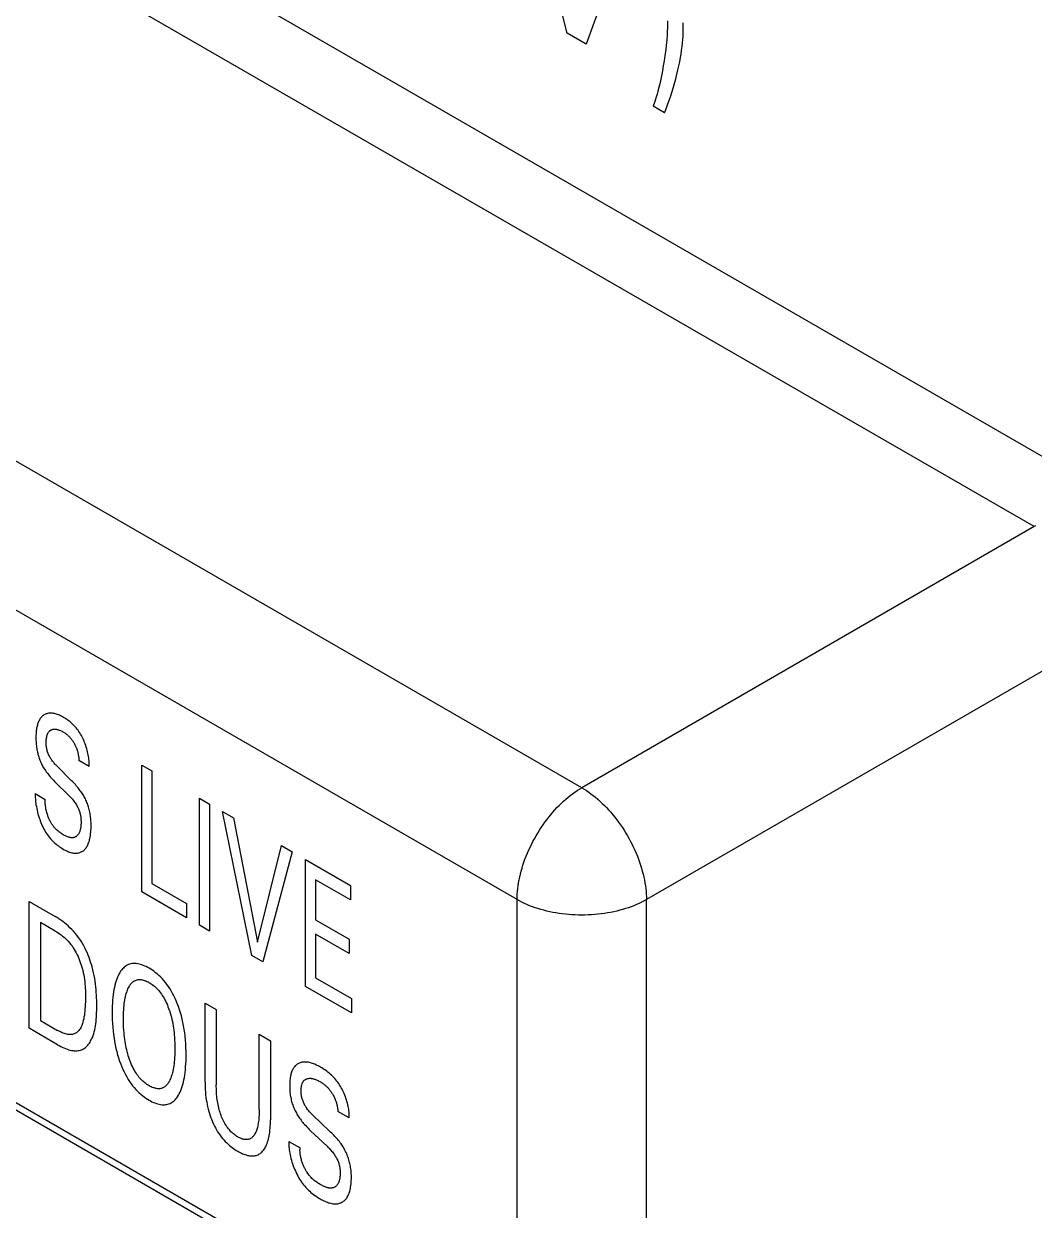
# Model space of a CAD drawing. Extents: x 0 to 420, y 0 to 297.
# Drawn here: x 221.53 to 232.58, y 146.49 to 159.48 of the extents above; entities that cross this region are included whole.
import ezdxf

# ---------------------------------------------------------------- set-up
doc = ezdxf.new("R2010")
doc.units = 0
doc.header["$LTSCALE"] = 23.1
doc.layers.add('40000_ISO', color=7, linetype='CONTINUOUS')

msp = doc.modelspace()

# ---------------------------------------------------------------- linework, layer by layer
at = {"layer": '40000_ISO', "color": 7, "linetype": 'CONTINUOUS'}
for p, q in [((232.933, 154.587), (158.687, 197.453)), ((232.58, 153.974), (158.333, 196.84)), ((227.63, 151.116), (153.384, 193.982)), ((226.923, 149.892), (152.677, 192.758)), ((227.472, 159.373), (226.935, 161.479)), ((228.216, 160.739), (227.679, 159.253)), ((227.679, 159.253), (227.472, 159.373)), ((228.535, 158.502), (228.412, 158.573)), ((232.58, 153.974), (227.63, 151.116)), ((234.347, 153.362), (228.337, 149.892)), ((222.242, 151.349), (222.13, 151.414)), ((221.888, 151.354), (222.05, 151.193)), ((222.817, 149.976), (222.817, 151.364)), ((222.817, 151.364), (222.928, 151.3)), ((222.928, 151.3), (222.928, 150.069)), ((222.026, 151.024), (221.864, 151.184)), ((221.65, 151.052), (221.761, 150.988)), ((223.448, 149.612), (223.448, 151)), ((223.448, 151), (223.558, 150.936)), ((223.558, 150.936), (223.558, 149.548)), ((225.226, 145.483), (215.892, 150.871)), ((225.155, 145.442), (215.963, 150.749)), ((223.7, 150.854), (223.82, 150.785)), ((224.02, 149.281), (223.7, 150.854)), ((223.82, 150.785), (224.083, 149.427)), ((224.083, 149.427), (224.344, 150.483)), ((224.463, 150.414), (224.143, 149.21)), ((224.344, 150.483), (224.463, 150.414)), ((224.609, 148.941), (224.609, 150.329)), ((224.609, 150.329), (225.1, 150.046)), ((224.719, 150.108), (224.719, 149.671)), ((225.1, 149.889), (224.719, 150.108)), ((223.308, 149.693), (222.817, 149.976)), ((222.928, 150.069), (223.308, 149.85)), ((225.1, 150.046), (225.1, 149.889)), ((221.585, 148.483), (221.585, 149.871)), ((221.585, 149.871), (221.871, 149.706)), ((223.308, 149.85), (223.308, 149.693)), ((226.923, 114.782), (226.923, 149.892)), ((228.337, 114.782), (228.337, 149.892)), ((221.708, 149.642), (221.708, 148.569)), ((221.871, 149.548), (221.708, 149.642)), ((223.558, 149.548), (223.448, 149.612)), ((224.719, 149.671), (225.085, 149.459)), ((224.719, 149.513), (224.719, 149.035)), ((225.085, 149.302), (224.719, 149.513)), ((225.085, 149.459), (225.085, 149.302)), ((224.143, 149.21), (224.02, 149.281)), ((225.11, 148.652), (224.609, 148.941)), ((224.719, 149.035), (225.11, 148.809)), ((225.11, 148.809), (225.11, 148.652)), ((223.509, 147.895), (223.509, 148.76)), ((223.509, 148.76), (223.632, 148.689)), ((223.632, 148.689), (223.632, 147.865)), ((221.708, 148.569), (221.896, 148.461)), ((221.895, 148.304), (221.585, 148.483)), ((224.102, 147.594), (224.102, 148.418)), ((224.102, 148.418), (224.225, 148.347)), ((224.225, 148.347), (224.225, 147.482)), ((224.69, 147.531), (224.872, 147.359)), ((225.086, 147.502), (224.961, 147.574)), ((224.424, 147.246), (224.548, 147.174)), ((224.845, 147.192), (224.663, 147.363))]:
    msp.add_line(p, q, dxfattribs=at)
for points in [[(228.568, 159.509), (228.568, 159.469), (228.567, 159.43), (228.565, 159.392), (228.563, 159.354), (228.559, 159.298), (228.554, 159.243), (228.548, 159.189), (228.54, 159.13), (228.532, 159.072), (228.522, 159.014), (228.512, 158.96), (228.502, 158.906), (228.49, 158.853), (228.479, 158.803), (228.467, 158.754), (228.454, 158.706), (228.44, 158.661), (228.427, 158.616), (228.412, 158.573)], [(228.535, 158.502), (228.552, 158.544), (228.568, 158.587), (228.584, 158.63), (228.6, 158.677), (228.615, 158.724), (228.629, 158.771), (228.644, 158.822), (228.658, 158.874), (228.671, 158.926), (228.681, 158.97), (228.691, 159.015), (228.701, 159.06), (228.709, 159.106), (228.716, 159.145), (228.722, 159.185), (228.728, 159.226), (228.732, 159.267), (228.735, 159.302), (228.738, 159.337), (228.739, 159.373), (228.74, 159.409), (228.739, 159.448), (228.738, 159.486)], [(232.592, 153.982), (232.58, 153.974)], [(222.242, 151.349), (222.242, 151.361), (222.242, 151.374), (222.242, 151.387), (222.241, 151.4), (222.24, 151.414), (222.239, 151.428), (222.237, 151.442), (222.235, 151.457), (222.232, 151.474), (222.228, 151.491), (222.224, 151.508), (222.22, 151.526), (222.215, 151.543), (222.21, 151.561), (222.204, 151.579), (222.199, 151.595), (222.192, 151.611), (222.186, 151.626), (222.179, 151.642), (222.172, 151.658), (222.164, 151.673), (222.157, 151.688), (222.148, 151.702), (222.139, 151.717), (222.13, 151.731), (222.121, 151.744), (222.111, 151.758), (222.101, 151.77), (222.09, 151.782), (222.079, 151.794), (222.068, 151.805), (222.057, 151.816), (222.045, 151.826), (222.034, 151.836), (222.022, 151.845), (222.01, 151.854), (221.998, 151.862), (221.986, 151.87), (221.974, 151.878), (221.962, 151.885), (221.95, 151.892), (221.939, 151.898), (221.928, 151.903), (221.916, 151.909), (221.905, 151.913), (221.894, 151.917), (221.883, 151.921), (221.872, 151.924), (221.862, 151.927), (221.852, 151.929), (221.842, 151.93), (221.833, 151.931), (221.823, 151.932), (221.814, 151.932), (221.804, 151.931), (221.796, 151.93), (221.787, 151.928), (221.778, 151.926), (221.77, 151.923), (221.762, 151.92), (221.755, 151.916), (221.747, 151.912), (221.739, 151.907), (221.732, 151.901), (221.725, 151.895), (221.719, 151.888), (221.713, 151.881), (221.707, 151.874), (221.702, 151.865), (221.697, 151.857), (221.693, 151.849), (221.688, 151.84), (221.685, 151.83), (221.681, 151.821), (221.678, 151.811), (221.675, 151.801), (221.672, 151.79), (221.67, 151.78), (221.667, 151.766), (221.665, 151.751), (221.663, 151.737), (221.662, 151.722), (221.661, 151.706), (221.66, 151.691), (221.66, 151.675), (221.659, 151.659)], [(221.659, 151.659), (221.66, 151.645), (221.66, 151.631), (221.661, 151.617), (221.661, 151.603), (221.663, 151.588), (221.664, 151.574), (221.666, 151.559), (221.668, 151.546), (221.67, 151.533), (221.673, 151.519), (221.675, 151.506), (221.679, 151.493), (221.682, 151.479), (221.686, 151.465), (221.69, 151.453), (221.694, 151.441), (221.698, 151.428), (221.703, 151.416), (221.708, 151.404), (221.713, 151.391), (221.719, 151.379), (221.724, 151.368), (221.73, 151.357), (221.736, 151.346), (221.743, 151.335), (221.749, 151.324), (221.756, 151.314), (221.764, 151.303), (221.772, 151.291), (221.78, 151.281), (221.788, 151.27), (221.796, 151.259), (221.805, 151.249), (221.816, 151.235), (221.828, 151.222), (221.84, 151.209), (221.852, 151.197), (221.864, 151.184)], [(221.888, 151.354), (221.881, 151.361), (221.874, 151.368), (221.867, 151.375), (221.86, 151.383), (221.854, 151.391), (221.847, 151.399), (221.841, 151.407), (221.835, 151.416), (221.829, 151.424), (221.823, 151.433), (221.818, 151.442), (221.812, 151.451), (221.807, 151.461), (221.803, 151.47), (221.798, 151.48), (221.794, 151.489), (221.791, 151.499), (221.787, 151.509), (221.784, 151.518), (221.782, 151.528), (221.779, 151.537), (221.777, 151.546), (221.776, 151.555), (221.774, 151.565), (221.773, 151.574), (221.772, 151.583), (221.772, 151.591), (221.771, 151.6), (221.771, 151.609), (221.771, 151.618), (221.772, 151.627), (221.772, 151.637), (221.773, 151.645), (221.774, 151.654), (221.775, 151.663), (221.777, 151.671), (221.778, 151.679), (221.78, 151.685), (221.782, 151.691), (221.784, 151.697), (221.786, 151.703), (221.788, 151.708), (221.791, 151.713), (221.793, 151.718), (221.796, 151.723), (221.799, 151.727), (221.803, 151.731), (221.806, 151.735), (221.81, 151.738), (221.813, 151.741), (221.817, 151.744), (221.821, 151.746), (221.826, 151.748), (221.83, 151.75), (221.835, 151.752), (221.839, 151.754), (221.844, 151.755), (221.849, 151.756), (221.855, 151.756), (221.86, 151.757), (221.865, 151.757), (221.871, 151.756), (221.877, 151.756), (221.883, 151.755), (221.889, 151.754), (221.895, 151.753), (221.901, 151.751), (221.907, 151.749), (221.913, 151.747), (221.921, 151.744), (221.929, 151.741), (221.937, 151.737), (221.946, 151.733), (221.954, 151.729), (221.962, 151.724), (221.969, 151.72), (221.976, 151.715), (221.983, 151.71), (221.99, 151.705), (221.996, 151.7), (222.003, 151.695), (222.008, 151.69), (222.013, 151.685), (222.018, 151.68)], [(222.018, 151.68), (222.024, 151.675), (222.029, 151.669), (222.035, 151.663), (222.04, 151.656), (222.045, 151.65), (222.05, 151.644), (222.055, 151.637), (222.059, 151.631), (222.064, 151.624), (222.068, 151.617), (222.073, 151.61), (222.077, 151.602), (222.081, 151.595), (222.085, 151.587), (222.089, 151.58), (222.093, 151.572), (222.096, 151.564), (222.099, 151.556), (222.103, 151.549), (222.106, 151.54), (222.109, 151.532), (222.111, 151.524), (222.114, 151.516), (222.116, 151.508), (222.118, 151.499), (222.12, 151.491), (222.122, 151.483), (222.123, 151.474), (222.125, 151.465), (222.126, 151.456), (222.127, 151.448), (222.128, 151.439), (222.129, 151.43), (222.129, 151.422), (222.13, 151.414)], [(222.262, 150.725), (222.262, 150.739), (222.261, 150.753), (222.26, 150.766), (222.259, 150.78), (222.258, 150.794), (222.256, 150.808), (222.254, 150.822), (222.251, 150.835), (222.249, 150.849), (222.246, 150.863), (222.242, 150.877), (222.239, 150.891), (222.235, 150.905), (222.231, 150.917), (222.226, 150.93), (222.222, 150.943), (222.217, 150.955), (222.212, 150.968), (222.206, 150.981), (222.2, 150.993), (222.194, 151.005), (222.188, 151.016), (222.182, 151.027), (222.175, 151.038), (222.168, 151.049), (222.161, 151.06), (222.154, 151.072), (222.145, 151.083), (222.137, 151.094), (222.129, 151.105), (222.12, 151.116), (222.111, 151.127), (222.101, 151.138), (222.091, 151.15), (222.081, 151.161), (222.071, 151.172), (222.06, 151.183), (222.05, 151.193)], [(221.65, 151.052), (221.65, 151.038), (221.651, 151.024), (221.651, 151.009), (221.653, 150.993), (221.654, 150.978), (221.656, 150.961), (221.658, 150.945), (221.66, 150.928), (221.664, 150.909), (221.668, 150.889), (221.672, 150.869), (221.677, 150.849), (221.682, 150.828), (221.688, 150.808), (221.694, 150.788), (221.701, 150.77), (221.707, 150.752), (221.714, 150.734), (221.722, 150.716), (221.729, 150.699), (221.738, 150.681), (221.746, 150.664), (221.755, 150.648), (221.765, 150.631), (221.775, 150.616), (221.786, 150.6), (221.797, 150.585), (221.808, 150.572), (221.819, 150.558), (221.83, 150.546), (221.842, 150.533), (221.854, 150.521), (221.867, 150.51), (221.879, 150.499), (221.892, 150.489), (221.905, 150.479), (221.918, 150.47), (221.931, 150.461), (221.944, 150.453), (221.957, 150.445), (221.969, 150.438), (221.981, 150.432), (221.993, 150.426), (222.005, 150.421), (222.017, 150.416), (222.028, 150.412), (222.04, 150.408), (222.051, 150.405), (222.061, 150.403), (222.071, 150.401), (222.082, 150.4), (222.092, 150.4), (222.102, 150.4), (222.111, 150.4), (222.121, 150.402), (222.13, 150.404), (222.138, 150.406), (222.147, 150.409), (222.155, 150.413), (222.163, 150.417), (222.171, 150.422), (222.178, 150.427), (222.186, 150.433), (222.193, 150.44), (222.199, 150.447), (222.205, 150.455), (222.211, 150.463), (222.217, 150.471), (222.222, 150.48), (222.227, 150.491), (222.232, 150.502), (222.236, 150.513), (222.24, 150.525), (222.244, 150.537), (222.247, 150.549), (222.25, 150.562), (222.252, 150.575), (222.255, 150.593), (222.258, 150.61), (222.26, 150.629), (222.261, 150.647), (222.262, 150.666), (222.263, 150.686), (222.263, 150.705), (222.262, 150.725)], [(222.026, 151.024), (222.034, 151.015), (222.043, 151.007), (222.051, 150.998), (222.059, 150.989), (222.067, 150.979), (222.074, 150.969), (222.082, 150.959), (222.089, 150.949), (222.096, 150.938), (222.102, 150.93), (222.107, 150.921), (222.112, 150.912), (222.116, 150.903), (222.121, 150.894), (222.125, 150.885), (222.129, 150.875), (222.132, 150.866), (222.136, 150.857), (222.138, 150.848), (222.141, 150.838), (222.144, 150.828), (222.146, 150.819), (222.147, 150.809), (222.149, 150.8), (222.15, 150.79), (222.151, 150.781), (222.152, 150.771), (222.152, 150.762), (222.153, 150.753), (222.153, 150.742), (222.153, 150.731), (222.153, 150.721), (222.152, 150.71), (222.151, 150.7), (222.15, 150.69), (222.149, 150.68), (222.148, 150.672), (222.147, 150.665), (222.145, 150.658), (222.143, 150.651), (222.141, 150.644), (222.139, 150.638), (222.136, 150.631), (222.134, 150.625), (222.131, 150.619), (222.128, 150.614), (222.125, 150.609), (222.122, 150.605), (222.119, 150.6), (222.115, 150.596), (222.111, 150.592), (222.107, 150.589), (222.103, 150.585), (222.099, 150.582), (222.095, 150.579), (222.09, 150.577), (222.086, 150.575), (222.081, 150.573), (222.076, 150.571), (222.071, 150.57), (222.066, 150.569), (222.06, 150.568), (222.055, 150.568), (222.049, 150.568), (222.044, 150.569), (222.038, 150.57), (222.032, 150.571), (222.026, 150.572), (222.02, 150.574), (222.014, 150.576), (222.006, 150.578), (221.998, 150.582), (221.99, 150.585), (221.982, 150.589), (221.973, 150.593), (221.965, 150.598), (221.957, 150.602), (221.948, 150.608), (221.939, 150.614), (221.93, 150.62), (221.921, 150.626), (221.912, 150.633), (221.903, 150.64), (221.894, 150.647), (221.886, 150.655), (221.878, 150.663), (221.87, 150.671)], [(226.923, 149.892), (226.923, 149.922), (226.925, 149.952), (226.927, 149.982), (226.93, 150.012), (226.934, 150.044), (226.939, 150.075), (226.945, 150.107), (226.951, 150.138), (226.959, 150.171), (226.968, 150.203), (226.977, 150.236), (226.987, 150.268), (226.998, 150.301), (227.009, 150.333), (227.022, 150.366), (227.035, 150.398), (227.049, 150.43), (227.064, 150.463), (227.079, 150.494), (227.096, 150.526), (227.112, 150.557), (227.13, 150.589), (227.148, 150.619), (227.167, 150.65), (227.186, 150.679), (227.206, 150.709), (227.227, 150.738), (227.248, 150.766), (227.269, 150.794), (227.291, 150.821), (227.313, 150.847), (227.336, 150.873), (227.359, 150.898), (227.382, 150.922), (227.406, 150.945), (227.431, 150.968), (227.455, 150.99), (227.479, 151.01), (227.504, 151.031), (227.529, 151.05), (227.554, 151.068), (227.579, 151.085), (227.604, 151.101), (227.63, 151.116)], [(227.63, 151.116), (227.656, 151.101), (227.681, 151.085), (227.706, 151.068), (227.73, 151.05), (227.756, 151.031), (227.781, 151.011), (227.805, 150.99), (227.829, 150.968), (227.853, 150.945), (227.877, 150.922), (227.901, 150.898), (227.923, 150.873), (227.947, 150.847), (227.969, 150.821), (227.991, 150.794), (228.012, 150.766), (228.033, 150.738), (228.054, 150.709), (228.074, 150.68), (228.093, 150.65), (228.112, 150.619), (228.13, 150.589), (228.147, 150.558), (228.164, 150.526), (228.18, 150.495), (228.196, 150.463), (228.211, 150.431), (228.225, 150.398), (228.238, 150.366), (228.25, 150.333), (228.262, 150.301), (228.273, 150.268), (228.283, 150.236), (228.292, 150.203), (228.301, 150.171), (228.308, 150.138), (228.315, 150.107), (228.321, 150.075), (228.326, 150.044), (228.33, 150.012), (228.333, 149.982), (228.335, 149.952), (228.337, 149.922), (228.337, 149.892)], [(221.87, 150.671), (221.865, 150.677), (221.86, 150.682), (221.855, 150.688), (221.851, 150.694), (221.845, 150.701), (221.84, 150.708), (221.835, 150.716), (221.831, 150.723), (221.826, 150.731), (221.821, 150.739), (221.817, 150.747), (221.813, 150.755), (221.809, 150.763), (221.805, 150.771), (221.801, 150.78), (221.798, 150.788), (221.794, 150.797), (221.791, 150.805), (221.788, 150.814), (221.785, 150.823), (221.782, 150.833), (221.779, 150.843), (221.776, 150.853), (221.774, 150.863), (221.772, 150.872), (221.769, 150.882), (221.768, 150.892), (221.766, 150.902), (221.764, 150.911), (221.763, 150.919), (221.763, 150.926), (221.762, 150.934), (221.761, 150.941), (221.761, 150.948), (221.76, 150.955), (221.76, 150.962), (221.76, 150.969), (221.76, 150.975), (221.761, 150.982), (221.761, 150.988)], [(228.337, 149.892), (228.311, 149.877), (228.284, 149.863), (228.257, 149.85), (228.229, 149.838), (228.2, 149.825), (228.17, 149.814), (228.14, 149.803), (228.109, 149.793), (228.077, 149.783), (228.045, 149.775), (228.012, 149.766), (227.979, 149.759), (227.945, 149.752), (227.911, 149.746), (227.877, 149.74), (227.842, 149.736), (227.807, 149.732), (227.772, 149.728), (227.736, 149.726), (227.701, 149.724), (227.665, 149.723), (227.63, 149.723), (227.594, 149.723), (227.558, 149.724), (227.523, 149.726), (227.488, 149.728), (227.452, 149.732), (227.417, 149.736), (227.383, 149.74), (227.348, 149.746), (227.314, 149.752), (227.28, 149.759), (227.247, 149.766), (227.215, 149.775), (227.183, 149.784), (227.15, 149.793), (227.12, 149.803), (227.09, 149.814), (227.06, 149.825), (227.03, 149.838), (227.003, 149.85), (226.976, 149.863), (226.949, 149.877), (226.923, 149.892)], [(221.895, 148.304), (221.913, 148.294), (221.93, 148.285), (221.948, 148.276), (221.966, 148.268), (221.984, 148.261), (222.002, 148.254), (222.02, 148.249), (222.035, 148.245), (222.05, 148.242), (222.065, 148.239), (222.079, 148.238), (222.093, 148.237), (222.107, 148.238), (222.12, 148.239), (222.133, 148.241), (222.146, 148.244), (222.157, 148.248), (222.169, 148.253), (222.18, 148.259), (222.19, 148.266), (222.2, 148.273), (222.21, 148.282), (222.219, 148.291), (222.228, 148.3), (222.236, 148.311), (222.244, 148.321), (222.251, 148.333), (222.258, 148.345), (222.265, 148.357), (222.271, 148.37), (222.277, 148.383), (222.284, 148.403), (222.291, 148.423), (222.297, 148.444), (222.302, 148.465), (222.307, 148.487), (222.311, 148.51), (222.314, 148.533), (222.317, 148.557), (222.319, 148.58), (222.321, 148.605), (222.322, 148.629), (222.323, 148.654), (222.324, 148.679), (222.324, 148.704), (222.324, 148.73), (222.324, 148.759), (222.324, 148.788), (222.323, 148.817), (222.322, 148.847), (222.32, 148.876), (222.318, 148.906), (222.315, 148.937), (222.312, 148.967), (222.307, 148.998), (222.302, 149.029), (222.297, 149.06), (222.29, 149.091), (222.282, 149.123), (222.274, 149.156), (222.266, 149.181), (222.258, 149.207), (222.249, 149.233), (222.24, 149.259), (222.23, 149.285), (222.219, 149.311), (222.207, 149.337), (222.195, 149.362), (222.182, 149.387), (222.168, 149.411), (222.154, 149.435), (222.138, 149.458), (222.123, 149.481), (222.106, 149.503), (222.088, 149.525), (222.07, 149.546), (222.051, 149.565), (222.032, 149.584), (222.012, 149.603), (221.992, 149.62), (221.972, 149.637), (221.952, 149.652), (221.932, 149.667), (221.911, 149.681), (221.891, 149.694), (221.871, 149.706)], [(221.871, 149.548), (221.887, 149.539), (221.903, 149.529), (221.919, 149.517), (221.935, 149.505), (221.951, 149.493), (221.967, 149.479), (221.982, 149.465), (221.998, 149.45), (222.012, 149.435), (222.027, 149.418), (222.041, 149.401), (222.054, 149.384), (222.067, 149.365), (222.079, 149.347), (222.09, 149.328), (222.101, 149.308), (222.111, 149.288), (222.12, 149.268), (222.129, 149.247), (222.137, 149.226), (222.145, 149.205), (222.152, 149.185), (222.158, 149.164), (222.164, 149.143), (222.171, 149.117), (222.177, 149.092), (222.182, 149.067), (222.186, 149.042), (222.19, 149.017), (222.193, 148.993), (222.195, 148.968), (222.197, 148.944), (222.199, 148.921), (222.2, 148.897), (222.201, 148.874), (222.201, 148.851), (222.201, 148.828), (222.201, 148.801), (222.2, 148.774), (222.199, 148.747), (222.198, 148.721), (222.196, 148.695), (222.194, 148.67), (222.191, 148.649), (222.189, 148.628), (222.185, 148.608), (222.182, 148.588), (222.177, 148.569), (222.172, 148.55), (222.168, 148.537), (222.164, 148.525), (222.16, 148.513), (222.154, 148.501), (222.149, 148.49), (222.143, 148.479), (222.136, 148.469), (222.13, 148.461), (222.124, 148.454), (222.117, 148.447), (222.11, 148.44), (222.102, 148.435), (222.094, 148.43), (222.086, 148.425), (222.077, 148.422), (222.068, 148.419), (222.059, 148.417), (222.049, 148.415), (222.039, 148.415), (222.029, 148.415), (222.018, 148.415), (222.008, 148.417), (221.997, 148.419), (221.984, 148.422), (221.972, 148.426), (221.959, 148.43), (221.947, 148.435), (221.934, 148.441), (221.921, 148.447), (221.908, 148.454), (221.896, 148.461)], [(223.207, 147.733), (223.218, 147.75), (223.228, 147.767), (223.237, 147.785), (223.245, 147.804), (223.253, 147.824), (223.26, 147.845), (223.267, 147.869), (223.273, 147.894), (223.279, 147.919), (223.284, 147.945), (223.288, 147.971), (223.291, 147.998), (223.295, 148.03), (223.297, 148.062), (223.299, 148.094), (223.301, 148.127), (223.302, 148.16), (223.302, 148.194), (223.301, 148.234), (223.3, 148.274), (223.298, 148.315), (223.295, 148.356), (223.291, 148.397), (223.287, 148.434), (223.281, 148.471), (223.275, 148.509), (223.267, 148.547), (223.259, 148.585), (223.25, 148.619), (223.24, 148.653), (223.23, 148.687), (223.218, 148.721), (223.205, 148.756), (223.193, 148.783), (223.181, 148.811), (223.168, 148.838), (223.154, 148.865), (223.139, 148.892), (223.123, 148.918), (223.108, 148.941), (223.092, 148.964), (223.075, 148.986), (223.058, 149.007), (223.039, 149.027), (223.021, 149.046), (223.004, 149.062), (222.987, 149.078), (222.969, 149.092), (222.951, 149.105), (222.933, 149.118), (222.915, 149.13), (222.897, 149.141), (222.882, 149.149), (222.866, 149.158), (222.85, 149.165), (222.834, 149.172), (222.819, 149.177), (222.803, 149.182), (222.788, 149.186), (222.773, 149.189), (222.757, 149.191), (222.742, 149.192), (222.727, 149.192), (222.712, 149.191), (222.697, 149.188), (222.684, 149.185), (222.671, 149.18), (222.659, 149.174), (222.647, 149.168), (222.636, 149.16), (222.626, 149.152), (222.616, 149.143), (222.607, 149.133), (222.598, 149.123), (222.589, 149.112), (222.586, 149.107)], [(222.586, 149.107), (222.576, 149.092), (222.567, 149.076), (222.558, 149.059), (222.55, 149.041), (222.543, 149.022), (222.536, 149.003), (222.529, 148.98), (222.523, 148.956), (222.517, 148.931), (222.512, 148.905), (222.508, 148.879), (222.504, 148.853), (222.501, 148.822), (222.498, 148.79), (222.496, 148.758), (222.495, 148.726), (222.494, 148.694), (222.494, 148.661), (222.494, 148.62), (222.495, 148.579), (222.497, 148.537), (222.5, 148.495), (222.504, 148.453), (222.508, 148.415), (222.514, 148.378), (222.52, 148.34), (222.527, 148.301), (222.535, 148.263), (222.544, 148.228), (222.553, 148.194), (222.563, 148.159), (222.575, 148.125), (222.588, 148.09), (222.599, 148.062), (222.611, 148.034), (222.624, 148.006), (222.638, 147.978), (222.653, 147.951), (222.669, 147.924), (222.684, 147.901), (222.7, 147.877), (222.717, 147.855), (222.735, 147.834), (222.753, 147.813), (222.772, 147.794), (222.789, 147.777), (222.807, 147.761), (222.825, 147.747), (222.843, 147.733), (222.861, 147.72), (222.879, 147.708), (222.897, 147.697), (222.913, 147.689), (222.929, 147.68), (222.945, 147.673), (222.961, 147.666), (222.977, 147.661), (222.992, 147.656), (223.008, 147.652), (223.023, 147.649), (223.037, 147.647), (223.051, 147.646), (223.064, 147.646), (223.077, 147.648), (223.09, 147.649), (223.102, 147.652), (223.114, 147.656), (223.126, 147.661), (223.138, 147.667), (223.15, 147.674), (223.16, 147.682), (223.171, 147.691), (223.181, 147.7), (223.19, 147.71), (223.199, 147.721), (223.207, 147.733)], [(222.676, 148.162), (222.67, 148.183), (222.663, 148.205), (222.658, 148.226), (222.652, 148.247), (222.648, 148.269), (222.643, 148.29), (222.639, 148.314), (222.635, 148.338), (222.631, 148.361), (222.628, 148.385), (222.626, 148.408), (222.624, 148.432), (222.621, 148.463), (222.619, 148.495), (222.618, 148.526), (222.617, 148.557), (222.617, 148.587), (222.617, 148.612), (222.618, 148.637), (222.618, 148.661), (222.62, 148.685), (222.621, 148.709), (222.624, 148.733), (222.626, 148.753), (222.629, 148.773), (222.632, 148.793), (222.635, 148.812), (222.639, 148.831), (222.644, 148.849), (222.648, 148.863), (222.652, 148.876), (222.656, 148.889), (222.661, 148.902), (222.666, 148.914), (222.672, 148.926), (222.678, 148.937), (222.683, 148.946), (222.688, 148.954), (222.694, 148.962), (222.699, 148.97), (222.706, 148.977), (222.712, 148.984), (222.719, 148.99), (222.726, 148.995), (222.734, 149.001), (222.741, 149.004), (222.749, 149.008), (222.756, 149.011), (222.764, 149.013), (222.772, 149.015), (222.781, 149.016), (222.789, 149.017), (222.798, 149.017), (222.807, 149.016), (222.816, 149.015), (222.825, 149.013), (222.833, 149.011), (222.842, 149.008), (222.851, 149.005), (222.863, 149.001), (222.874, 148.995), (222.886, 148.99), (222.897, 148.983), (222.909, 148.976), (222.921, 148.969), (222.932, 148.961), (222.944, 148.952), (222.955, 148.943), (222.966, 148.933), (222.977, 148.923), (222.988, 148.912), (222.999, 148.899), (223.011, 148.886), (223.022, 148.872), (223.032, 148.857), (223.042, 148.842), (223.052, 148.827), (223.061, 148.812), (223.071, 148.794), (223.08, 148.776), (223.089, 148.757), (223.097, 148.739), (223.104, 148.72), (223.111, 148.701), (223.118, 148.683), (223.12, 148.677)], [(223.12, 148.677), (223.128, 148.652), (223.134, 148.628), (223.141, 148.604), (223.146, 148.58), (223.152, 148.556), (223.156, 148.533), (223.16, 148.509), (223.164, 148.486), (223.167, 148.462), (223.17, 148.439), (223.172, 148.416), (223.174, 148.385), (223.176, 148.354), (223.178, 148.324), (223.178, 148.293), (223.179, 148.263), (223.178, 148.238), (223.178, 148.213), (223.177, 148.188), (223.176, 148.163), (223.174, 148.139), (223.172, 148.115), (223.17, 148.094), (223.167, 148.073), (223.164, 148.053), (223.161, 148.034), (223.157, 148.014), (223.152, 147.995), (223.148, 147.982), (223.144, 147.968), (223.14, 147.955), (223.135, 147.942), (223.13, 147.93), (223.125, 147.918), (223.119, 147.906), (223.114, 147.897), (223.109, 147.888), (223.103, 147.88), (223.097, 147.872), (223.091, 147.864), (223.084, 147.857), (223.078, 147.85), (223.07, 147.844), (223.062, 147.839), (223.055, 147.835), (223.048, 147.831), (223.04, 147.828), (223.032, 147.826), (223.024, 147.824), (223.015, 147.822), (223.007, 147.822), (222.998, 147.822), (222.988, 147.822), (222.98, 147.823), (222.971, 147.825), (222.962, 147.827), (222.953, 147.83), (222.944, 147.833), (222.932, 147.837), (222.921, 147.842), (222.909, 147.848), (222.897, 147.855), (222.886, 147.862), (222.874, 147.869), (222.862, 147.878), (222.851, 147.886), (222.839, 147.896), (222.828, 147.906), (222.817, 147.916), (222.806, 147.927), (222.796, 147.939), (222.786, 147.95), (222.776, 147.963), (222.767, 147.975), (222.758, 147.989), (222.749, 148.002), (222.741, 148.016), (222.733, 148.03), (222.723, 148.048), (222.714, 148.067), (222.705, 148.085), (222.697, 148.104), (222.69, 148.123), (222.683, 148.142), (222.676, 148.162)], [(225.086, 147.502), (225.087, 147.515), (225.087, 147.527), (225.087, 147.541), (225.086, 147.555), (225.085, 147.569), (225.083, 147.583), (225.081, 147.597), (225.079, 147.612), (225.076, 147.629), (225.072, 147.646), (225.067, 147.664), (225.062, 147.681), (225.057, 147.699), (225.051, 147.717), (225.045, 147.734), (225.038, 147.751), (225.031, 147.768), (225.024, 147.784), (225.016, 147.8), (225.008, 147.816), (224.999, 147.832), (224.99, 147.848), (224.981, 147.863), (224.971, 147.878), (224.961, 147.892), (224.951, 147.906), (224.94, 147.92), (224.929, 147.933), (224.917, 147.946), (224.904, 147.959), (224.892, 147.971), (224.879, 147.982), (224.866, 147.993), (224.853, 148.004), (224.84, 148.014), (224.827, 148.024), (224.813, 148.033), (224.8, 148.041), (224.787, 148.05), (224.773, 148.057), (224.76, 148.065), (224.748, 148.072), (224.735, 148.078), (224.722, 148.084), (224.71, 148.089), (224.697, 148.094), (224.685, 148.099), (224.673, 148.103), (224.662, 148.106), (224.651, 148.108), (224.64, 148.111), (224.629, 148.112), (224.618, 148.113), (224.607, 148.114), (224.597, 148.114), (224.587, 148.114), (224.578, 148.113), (224.568, 148.111), (224.559, 148.109), (224.55, 148.106), (224.541, 148.103), (224.533, 148.099), (224.525, 148.094), (224.517, 148.089), (224.509, 148.084), (224.502, 148.078), (224.495, 148.071), (224.488, 148.063), (224.482, 148.056), (224.477, 148.048), (224.472, 148.04), (224.467, 148.031), (224.463, 148.022), (224.459, 148.013), (224.455, 148.003), (224.452, 147.993), (224.449, 147.983), (224.447, 147.972), (224.444, 147.958), (224.441, 147.944), (224.439, 147.93), (224.437, 147.915), (224.436, 147.9), (224.435, 147.884), (224.435, 147.868), (224.435, 147.853)], [(223.509, 147.895), (223.509, 147.868), (223.51, 147.841), (223.511, 147.813), (223.513, 147.785), (223.516, 147.756), (223.519, 147.727), (223.523, 147.702), (223.527, 147.677), (223.532, 147.651), (223.537, 147.626), (223.543, 147.6), (223.55, 147.574), (223.557, 147.551), (223.565, 147.527), (223.573, 147.504), (223.582, 147.481), (223.592, 147.458), (223.602, 147.434), (223.613, 147.413), (223.624, 147.393), (223.635, 147.372), (223.647, 147.352), (223.66, 147.333), (223.673, 147.313), (223.687, 147.295), (223.701, 147.278), (223.716, 147.261), (223.731, 147.245), (223.746, 147.229), (223.762, 147.215), (223.776, 147.202), (223.791, 147.189), (223.806, 147.178), (223.821, 147.167), (223.836, 147.157), (223.851, 147.147), (223.867, 147.138), (223.88, 147.13), (223.893, 147.123), (223.907, 147.117), (223.92, 147.111), (223.933, 147.105), (223.946, 147.101), (223.959, 147.097), (223.972, 147.093), (223.984, 147.091), (223.995, 147.089), (224.006, 147.087), (224.018, 147.087), (224.029, 147.087), (224.039, 147.087), (224.05, 147.088), (224.06, 147.09), (224.07, 147.093), (224.08, 147.096), (224.089, 147.1), (224.098, 147.105), (224.107, 147.11), (224.115, 147.116), (224.123, 147.122), (224.131, 147.129), (224.139, 147.138), (224.146, 147.146), (224.153, 147.155), (224.16, 147.165), (224.166, 147.175), (224.172, 147.186), (224.178, 147.197), (224.183, 147.209), (224.189, 147.224), (224.194, 147.24), (224.199, 147.256), (224.204, 147.273), (224.208, 147.29), (224.211, 147.308), (224.214, 147.326), (224.217, 147.347), (224.219, 147.369), (224.221, 147.391), (224.223, 147.414), (224.224, 147.436), (224.224, 147.459), (224.225, 147.482)], [(224.69, 147.531), (224.683, 147.538), (224.675, 147.546), (224.667, 147.554), (224.66, 147.562), (224.652, 147.57), (224.645, 147.579), (224.638, 147.587), (224.631, 147.596), (224.624, 147.606), (224.618, 147.615), (224.612, 147.623), (224.607, 147.632), (224.602, 147.64), (224.597, 147.649), (224.593, 147.658), (224.589, 147.667), (224.585, 147.676), (224.581, 147.685), (224.578, 147.694), (224.574, 147.703), (224.572, 147.712), (224.569, 147.722), (224.567, 147.731), (224.565, 147.74), (224.564, 147.75), (224.562, 147.759), (224.561, 147.768), (224.561, 147.777), (224.56, 147.785), (224.56, 147.794), (224.56, 147.803), (224.56, 147.811), (224.561, 147.819), (224.561, 147.827), (224.562, 147.835), (224.563, 147.842), (224.564, 147.85), (224.566, 147.857), (224.568, 147.864), (224.569, 147.87), (224.571, 147.875), (224.573, 147.88), (224.575, 147.885), (224.577, 147.89), (224.58, 147.894), (224.583, 147.899), (224.585, 147.903), (224.588, 147.907), (224.591, 147.911), (224.595, 147.914), (224.599, 147.918), (224.603, 147.921), (224.607, 147.924), (224.612, 147.926), (224.616, 147.928), (224.621, 147.93), (224.626, 147.932), (224.631, 147.933), (224.636, 147.934), (224.642, 147.935), (224.648, 147.936), (224.653, 147.936), (224.659, 147.936), (224.665, 147.936), (224.671, 147.935), (224.678, 147.934), (224.685, 147.933), (224.691, 147.931), (224.698, 147.929), (224.705, 147.927), (224.712, 147.925), (224.719, 147.923), (224.728, 147.919), (224.737, 147.915), (224.746, 147.911), (224.755, 147.906), (224.764, 147.901), (224.773, 147.896), (224.781, 147.891), (224.789, 147.887), (224.797, 147.881), (224.804, 147.876), (224.812, 147.87), (224.82, 147.864), (224.825, 147.859), (224.831, 147.854), (224.836, 147.849)], [(224.102, 147.594), (224.102, 147.574), (224.101, 147.555), (224.1, 147.535), (224.099, 147.516), (224.098, 147.496), (224.096, 147.478), (224.094, 147.464), (224.092, 147.45), (224.09, 147.437), (224.088, 147.424), (224.085, 147.411), (224.082, 147.398), (224.078, 147.386), (224.075, 147.375), (224.071, 147.365), (224.068, 147.355), (224.063, 147.346), (224.059, 147.336), (224.054, 147.327), (224.049, 147.319), (224.045, 147.313), (224.04, 147.307), (224.035, 147.301), (224.03, 147.296), (224.025, 147.29), (224.02, 147.286), (224.014, 147.282), (224.008, 147.278), (224.002, 147.274), (223.995, 147.271), (223.988, 147.269), (223.981, 147.267), (223.973, 147.266), (223.966, 147.265), (223.958, 147.265), (223.95, 147.265), (223.941, 147.266), (223.934, 147.268), (223.927, 147.269), (223.92, 147.271), (223.912, 147.274), (223.905, 147.276), (223.896, 147.28), (223.886, 147.285), (223.877, 147.29), (223.867, 147.295), (223.858, 147.301), (223.848, 147.307), (223.839, 147.313), (223.83, 147.32), (223.821, 147.327), (223.811, 147.335), (223.802, 147.343), (223.793, 147.352), (223.784, 147.362), (223.775, 147.372), (223.766, 147.383), (223.757, 147.394), (223.749, 147.406), (223.741, 147.418), (223.733, 147.43), (223.725, 147.443), (223.717, 147.457), (223.71, 147.471), (223.704, 147.485), (223.697, 147.5), (223.691, 147.514), (223.686, 147.528), (223.68, 147.546), (223.674, 147.563), (223.669, 147.579), (223.664, 147.596), (223.66, 147.613), (223.656, 147.63), (223.652, 147.649), (223.648, 147.668), (223.645, 147.687), (223.643, 147.705), (223.64, 147.724), (223.638, 147.742), (223.636, 147.763), (223.635, 147.784), (223.634, 147.805), (223.633, 147.825), (223.632, 147.845), (223.632, 147.865)], [(224.435, 147.853), (224.435, 147.839), (224.435, 147.824), (224.436, 147.81), (224.437, 147.796), (224.438, 147.781), (224.44, 147.766), (224.442, 147.752), (224.444, 147.738), (224.447, 147.725), (224.45, 147.711), (224.453, 147.698), (224.456, 147.684), (224.46, 147.67), (224.464, 147.657), (224.469, 147.644), (224.473, 147.631), (224.478, 147.619), (224.483, 147.606), (224.489, 147.593), (224.495, 147.581), (224.501, 147.568), (224.508, 147.557), (224.514, 147.545), (224.521, 147.534), (224.528, 147.522), (224.536, 147.511), (224.543, 147.5), (224.552, 147.488), (224.56, 147.477), (224.569, 147.465), (224.579, 147.454), (224.588, 147.443), (224.597, 147.432), (224.61, 147.418), (224.623, 147.404), (224.637, 147.39), (224.65, 147.376), (224.663, 147.363)], [(224.836, 147.849), (224.843, 147.843), (224.849, 147.837), (224.855, 147.83), (224.861, 147.823), (224.866, 147.817), (224.872, 147.81), (224.877, 147.803), (224.882, 147.796), (224.888, 147.789), (224.892, 147.782), (224.897, 147.774), (224.902, 147.767), (224.907, 147.759), (224.911, 147.751), (224.915, 147.743), (224.92, 147.735), (224.924, 147.727), (224.927, 147.719), (224.931, 147.711), (224.934, 147.703), (224.937, 147.694), (224.94, 147.686), (224.943, 147.678), (224.946, 147.669), (224.948, 147.661), (224.95, 147.653), (224.952, 147.644), (224.954, 147.636), (224.955, 147.628), (224.957, 147.62), (224.958, 147.612), (224.959, 147.605), (224.96, 147.597), (224.96, 147.589), (224.961, 147.582), (224.961, 147.574)], [(224.424, 147.246), (224.424, 147.231), (224.424, 147.216), (224.425, 147.201), (224.426, 147.185), (224.428, 147.169), (224.43, 147.153), (224.432, 147.136), (224.435, 147.119), (224.439, 147.1), (224.444, 147.08), (224.449, 147.06), (224.454, 147.039), (224.46, 147.019), (224.467, 146.999), (224.474, 146.978), (224.481, 146.959), (224.489, 146.941), (224.497, 146.922), (224.505, 146.904), (224.514, 146.886), (224.523, 146.868), (224.533, 146.85), (224.543, 146.833), (224.554, 146.816), (224.565, 146.8), (224.576, 146.784), (224.588, 146.769), (224.601, 146.754), (224.613, 146.74), (224.627, 146.726), (224.64, 146.713), (224.654, 146.7), (224.667, 146.688), (224.681, 146.676), (224.696, 146.665), (224.71, 146.655), (224.724, 146.645), (224.739, 146.635), (224.753, 146.626), (224.768, 146.618), (224.781, 146.61), (224.795, 146.603), (224.808, 146.596), (224.821, 146.59), (224.834, 146.585), (224.848, 146.58), (224.861, 146.575), (224.872, 146.572), (224.884, 146.569), (224.896, 146.566), (224.907, 146.564), (224.919, 146.563), (224.93, 146.562), (224.941, 146.562), (224.951, 146.563), (224.961, 146.564), (224.971, 146.566), (224.98, 146.569), (224.99, 146.572), (224.999, 146.575), (225.007, 146.58), (225.016, 146.585), (225.024, 146.59), (225.031, 146.596), (225.039, 146.603), (225.046, 146.61), (225.052, 146.618), (225.059, 146.626), (225.064, 146.635), (225.07, 146.645), (225.076, 146.655), (225.08, 146.666), (225.085, 146.678), (225.089, 146.689), (225.093, 146.702), (225.096, 146.714), (225.099, 146.727), (225.102, 146.744), (225.105, 146.762), (225.107, 146.78), (225.108, 146.799), (225.109, 146.818), (225.11, 146.837), (225.11, 146.857), (225.11, 146.877)], [(225.11, 146.877), (225.109, 146.891), (225.108, 146.904), (225.107, 146.918), (225.106, 146.932), (225.104, 146.946), (225.102, 146.96), (225.1, 146.974), (225.097, 146.988), (225.094, 147.002), (225.091, 147.016), (225.087, 147.03), (225.083, 147.044), (225.079, 147.058), (225.074, 147.071), (225.069, 147.084), (225.064, 147.097), (225.059, 147.11), (225.053, 147.123), (225.046, 147.136), (225.04, 147.149), (225.033, 147.161), (225.026, 147.173), (225.019, 147.185), (225.012, 147.196), (225.004, 147.207), (224.997, 147.219), (224.988, 147.231), (224.979, 147.243), (224.969, 147.255), (224.96, 147.266), (224.95, 147.277), (224.941, 147.289), (224.929, 147.301), (224.918, 147.313), (224.907, 147.325), (224.895, 147.337), (224.883, 147.348), (224.872, 147.359)], [(224.67, 146.85), (224.665, 146.855), (224.659, 146.861), (224.654, 146.868), (224.649, 146.874), (224.643, 146.881), (224.637, 146.889), (224.632, 146.896), (224.627, 146.904), (224.622, 146.912), (224.617, 146.92), (224.612, 146.928), (224.607, 146.937), (224.603, 146.945), (224.598, 146.954), (224.594, 146.963), (224.59, 146.971), (224.586, 146.98), (224.583, 146.989), (224.579, 146.998), (224.576, 147.007), (224.572, 147.017), (224.569, 147.027), (224.566, 147.037), (224.563, 147.047), (224.56, 147.057), (224.558, 147.067), (224.556, 147.076), (224.554, 147.086), (224.552, 147.096), (224.551, 147.103), (224.55, 147.111), (224.549, 147.119), (224.548, 147.126), (224.548, 147.133), (224.547, 147.14), (224.547, 147.148), (224.547, 147.154), (224.548, 147.161), (224.548, 147.168), (224.548, 147.174)], [(224.845, 147.192), (224.853, 147.184), (224.862, 147.176), (224.87, 147.167), (224.878, 147.158), (224.886, 147.15), (224.894, 147.14), (224.902, 147.131), (224.909, 147.121), (224.917, 147.111), (224.924, 147.101), (224.93, 147.092), (224.935, 147.083), (224.941, 147.074), (224.946, 147.065), (224.951, 147.056), (224.956, 147.046), (224.96, 147.037), (224.964, 147.027), (224.968, 147.017), (224.971, 147.008), (224.974, 146.998), (224.977, 146.988), (224.979, 146.979), (224.981, 146.969), (224.983, 146.959), (224.984, 146.95), (224.985, 146.94), (224.986, 146.931), (224.986, 146.921), (224.987, 146.912), (224.987, 146.901), (224.987, 146.89), (224.987, 146.88), (224.986, 146.869), (224.985, 146.859), (224.984, 146.849), (224.983, 146.839), (224.981, 146.831), (224.98, 146.824), (224.978, 146.817), (224.976, 146.81), (224.974, 146.804), (224.971, 146.797), (224.969, 146.791), (224.966, 146.785), (224.962, 146.78), (224.959, 146.775), (224.955, 146.77), (224.951, 146.765), (224.947, 146.761), (224.943, 146.756), (224.938, 146.753), (224.934, 146.749), (224.929, 146.746), (224.924, 146.743), (224.918, 146.741), (224.913, 146.739), (224.907, 146.737), (224.901, 146.736), (224.895, 146.735), (224.889, 146.734), (224.883, 146.734), (224.877, 146.734), (224.871, 146.735), (224.864, 146.735), (224.858, 146.737), (224.851, 146.738), (224.845, 146.74), (224.838, 146.742), (224.831, 146.744), (224.822, 146.748), (224.813, 146.751), (224.804, 146.756), (224.795, 146.76), (224.786, 146.765), (224.777, 146.77), (224.768, 146.775), (224.758, 146.781), (224.749, 146.786), (224.74, 146.792), (224.731, 146.798), (224.722, 146.805), (224.713, 146.812), (224.704, 146.819), (224.696, 146.826), (224.687, 146.833), (224.679, 146.841), (224.67, 146.85)]]:
    msp.add_lwpolyline(points, dxfattribs=at)

doc.saveas('drawing.dxf')
